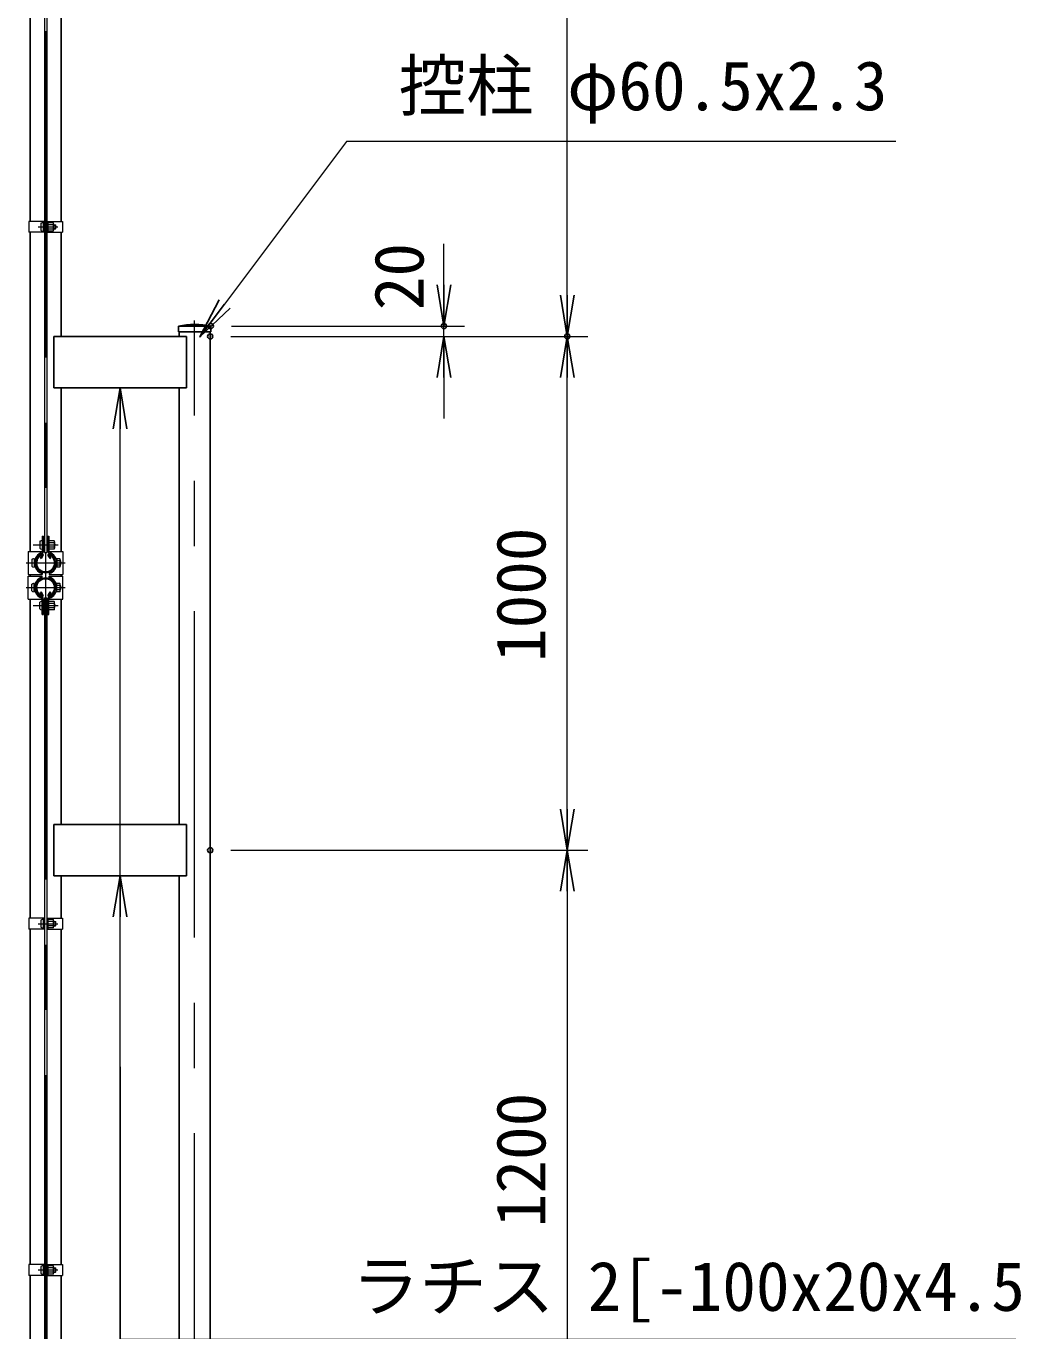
# Model space of a CAD drawing. Units: millimetres, scale not verified. Extents: x -8400 to 8400, y -5940 to 5940.
# Drawn here: x -1627 to 309, y 854 to 3394 of the extents above; entities that cross this region are included whole.
import ezdxf
from ezdxf.enums import TextEntityAlignment as Align

# ---------------------------------------------------------------- set-up
doc = ezdxf.new("R2010")
doc.units = ezdxf.units.MM
doc.header["$LTSCALE"] = 20
doc.header["$PDMODE"] = 32
doc.header["$PDSIZE"] = 10
doc.linetypes.add('USER1', pattern=[50.8, 31.75, -6.35, 6.35, -6.35])
for name, color, linetype, lineweight in [('0-1_D-STR1', 1, 'Continuous', 25), ('0-4_D-BMK', 2, 'USER1', 13), ('0-5_D-STR-DIM', 7, 'Continuous', 13), ('0-8_D-STR3', 3, 'Continuous', 13), ('0-9_D-STR-TXT', 7, 'Continuous', 13)]:
    doc.layers.add(name, color=color, linetype=linetype, lineweight=lineweight)
doc.layers.add('0-6_0', color=7, linetype='Continuous')
doc.layers.add('0-7_Defpoints', color=8, linetype='Continuous')
doc.styles.add('ＭＳ ゴシック', font='')
doc.styles.get('ＭＳ ゴシック').set_extended_font_data('MS Gothic')

# ---------------------------------------------------------------- blocks, each defined once
blk = doc.blocks.new('_Open')
at = {"layer": '0-6_0'}
blk.add_line((-20, 3.333), (0, 0), dxfattribs=at)
blk.add_lwpolyline([(-20, -3.333), (0, 0), (-20, 0)], dxfattribs=at)

msp = doc.modelspace()

# ---------------------------------------------------------------- linework, layer by layer
at = {"layer": '0-1_D-STR1'}
for p, q in [((-1619.47, 3013.5), (-1619.47, 3666.5)), ((-1558.97, 3013.5), (-1558.97, 3666.5)), ((-1619.47, 2371.55), (-1619.47, 2992.5)), ((-1558.97, 2790), (-1558.97, 2992.5)), ((-1267.77, 2810), (-1330.67, 2810)), ((-1330.67, 2810), (-1330.67, 2799)), ((-1267.77, 2799), (-1330.67, 2799)), ((-1329.47, 2799), (-1329.47, 2790)), ((-1268.97, -3410), (-1268.97, 2799)), ((-1267.77, 2799), (-1267.77, 2810)), ((-1315.22, 2790), (-1573.22, 2790)), ((-1573.22, 2790), (-1573.22, 2690)), ((-1315.22, 2790), (-1315.22, 2690)), ((-1315.22, 2690), (-1573.22, 2690)), ((-1558.97, 2371.55), (-1558.97, 2690)), ((-1329.47, 2690), (-1329.47, 1840)), ((-1595.9, 2364.38), (-1599.41, 2358.3)), ((-1594.51, 2363.58), (-1598.02, 2357.5)), ((-1583.94, 2363.58), (-1580.43, 2357.5)), ((-1582.55, 2364.38), (-1579.04, 2358.3)), ((-1599.41, 2358.3), (-1598.02, 2357.5)), ((-1579.04, 2358.3), (-1580.43, 2357.5)), ((-1619.47, 2323.45), (-1619.47, 2326.55)), ((-1619.47, 2323.45), (-1619.47, 2326.55)), ((-1558.97, 2323.45), (-1558.97, 2326.55)), ((-1558.97, 2323.45), (-1558.97, 2326.55)), ((-1599.41, 2291.7), (-1598.02, 2292.5)), ((-1595.9, 2285.62), (-1599.41, 2291.7)), ((-1594.51, 2286.42), (-1598.02, 2292.5)), ((-1583.94, 2286.42), (-1580.43, 2292.5)), ((-1582.55, 2285.62), (-1579.04, 2291.7)), ((-1579.04, 2291.7), (-1580.43, 2292.5)), ((-1619.47, 1657.5), (-1619.47, 2278.45)), ((-1558.97, 1840), (-1558.97, 2278.45)), ((-1315.22, 1840), (-1573.22, 1840)), ((-1573.22, 1840), (-1573.22, 1740)), ((-1315.22, 1840), (-1315.22, 1740)), ((-1315.22, 1740), (-1573.22, 1740)), ((-1558.97, 1657.5), (-1558.97, 1740)), ((-1329.47, 1740), (-1329.47, 640)), ((-1619.47, 983.5), (-1619.47, 1636.5)), ((-1558.97, 983.5), (-1558.97, 1636.5)), ((-1619.47, 341.55), (-1619.47, 962.5)), ((-1558.97, 640), (-1558.97, 962.5))]:
    msp.add_line(p, q, dxfattribs=at)
for centre, radius, start, end in [((-1299.22, 2648.77), 164.27, 78.96219, 101.03781), ((-1589.22, 2349.05), 19.05, 114.32478, 65.67522), ((-1589.22, 2349.05), 17.45, 114.32478, 65.67522), ((-1596.24, 2364.58), 2, 330, 114.32478), ((-1596.24, 2364.58), 0.401, 330, 114.32478), ((-1582.2, 2364.58), 2, 65.67522, 210), ((-1582.2, 2364.58), 0.401, 65.67522, 210), ((-1589.22, 2300.95), 19.05, 294.32478, 245.67522), ((-1589.22, 2300.95), 17.45, 294.32478, 245.67522), ((-1596.24, 2285.42), 2, 245.67522, 30), ((-1596.24, 2285.42), 0.401, 245.67522, 30), ((-1582.2, 2285.42), 2, 150, 294.32478), ((-1582.2, 2285.42), 0.401, 150, 294.32478)]:
    msp.add_arc(centre, radius, start, end, dxfattribs=at)
at = {"layer": '0-4_D-BMK'}
for p, q in [((-1589.22, 4400), (-1589.22, -3460)), ((-1603.77, 3003), (-1565.17, 3003)), ((-1299.22, -3460), (-1299.22, 2821)), ((-1613.66, 2384.05), (-1564.78, 2384.05)), ((-1627.19, 2349.05), (-1551.25, 2349.05)), ((-1627.19, 2300.95), (-1551.25, 2300.95)), ((-1613.66, 2265.95), (-1564.78, 2265.95)), ((-1603.77, 1647), (-1565.17, 1647)), ((-1603.77, 973), (-1565.17, 973))]:
    msp.add_line(p, q, dxfattribs=at)
at = {"layer": '0-5_D-STR-DIM'}
for p, q in [((-574.22, 2870), (-574.22, 4270)), ((-814.22, 2890), (-814.22, 2970)), ((-1227.77, 2810), (-774.22, 2810)), ((-814.22, 2790), (-814.22, 2810)), ((-1228.97, 2790), (-534.22, 2790)), ((-1228.97, 2790), (-774.22, 2790)), ((-1228.97, 2790), (-534.22, 2790)), ((-814.22, 2710), (-814.22, 2630)), ((-574.22, 1870), (-574.22, 2710)), ((-1228.97, 1790), (-534.22, 1790)), ((-1228.97, 1790), (-534.22, 1790)), ((-574.22, 1710), (-574.22, 670))]:
    msp.add_line(p, q, dxfattribs=at)
at = {"layer": '0-7_Defpoints'}
for p in [(-1268.97, 2790), (-1267.77, 2810), (-814.22, 2810), (-574.22, 2790), (-1268.97, 1790)]:
    msp.add_point(p, dxfattribs=at)
at = {"layer": '0-8_D-STR3'}
for p, q in [((-1591.47, 4310.95), (-1591.47, 2369.05)), ((-1586.97, 4310.95), (-1586.97, 2369.05)), ((-1621.77, 3013.5), (-1621.77, 2992.5)), ((-1591.47, 3013.5), (-1621.77, 3013.5)), ((-1598.57, 3009.5), (-1598.57, 2996.5)), ((-1593.77, 3013.5), (-1593.77, 2992.5)), ((-1593.77, 3011), (-1593.77, 2995)), ((-1586.97, 3013.5), (-1556.67, 3013.5)), ((-1584.67, 3013.5), (-1584.67, 2992.5)), ((-1574.67, 3011.1), (-1584.67, 3011.1)), ((-1584.67, 3011.1), (-1584.67, 2994.9)), ((-1574.67, 3007.05), (-1584.67, 3007.05)), ((-1574.67, 2998.95), (-1584.67, 2998.95)), ((-1573.67, 3009.23), (-1573.67, 2996.89)), ((-1573.67, 3007), (-1569.77, 3007)), ((-1573.67, 3006.32), (-1569.45, 3006.32)), ((-1573.67, 2999.68), (-1569.45, 2999.68)), ((-1573.67, 2999), (-1569.77, 2999)), ((-1569.77, 3007), (-1569.77, 2999)), ((-1556.67, 3013.5), (-1556.67, 2992.5)), ((-1591.47, 2992.5), (-1621.77, 2992.5)), ((-1586.97, 2992.5), (-1556.67, 2992.5)), ((-1574.67, 2994.9), (-1584.67, 2994.9)), ((-1600.52, 2390.55), (-1600.52, 2377.55)), ((-1595.72, 2401.05), (-1595.72, 2371.48)), ((-1595.72, 2401.05), (-1593.42, 2401.05)), ((-1593.42, 2401.05), (-1593.42, 2371.48)), ((-1591.72, 2389.37), (-1593.42, 2389.37)), ((-1591.72, 2389.37), (-1591.72, 2378.73)), ((-1591.72, 2388.05), (-1591.47, 2388.05)), ((-1586.97, 2388.05), (-1585.02, 2388.05)), ((-1585.02, 2401.05), (-1585.02, 2371.48)), ((-1585.02, 2401.05), (-1582.72, 2401.05)), ((-1582.72, 2401.05), (-1582.72, 2371.48)), ((-1572.72, 2392.15), (-1582.72, 2392.15)), ((-1572.72, 2388.1), (-1582.72, 2388.1)), ((-1582.72, 2388.05), (-1582.52, 2388.05)), ((-1571.72, 2390.28), (-1571.72, 2377.94)), ((-1571.72, 2388.05), (-1571.72, 2380.05)), ((-1571.72, 2387.37), (-1571.4, 2387.37)), ((-1622.87, 2371.55), (-1595.72, 2371.55)), ((-1622.87, 2371.55), (-1622.87, 2326.55)), ((-1591.72, 2378.73), (-1593.42, 2378.73)), ((-1591.72, 2380.05), (-1591.47, 2380.05)), ((-1591.47, 2369.05), (-1586.97, 2369.05)), ((-1586.97, 2380.05), (-1585.02, 2380.05)), ((-1582.72, 2380.05), (-1582.52, 2380.05)), ((-1572.72, 2380), (-1582.72, 2380)), ((-1572.72, 2375.95), (-1582.72, 2375.95)), ((-1582.72, 2371.55), (-1555.57, 2371.55)), ((-1571.72, 2380.73), (-1571.4, 2380.73)), ((-1555.57, 2371.55), (-1555.57, 2326.55)), ((-1616.02, 2355.55), (-1616.02, 2342.55)), ((-1611.22, 2357.05), (-1611.22, 2341.05)), ((-1610.86, 2353.05), (-1611.22, 2353.05)), ((-1610.86, 2345.05), (-1611.22, 2345.05)), ((-1567.22, 2353.05), (-1567.59, 2353.05)), ((-1567.22, 2345.05), (-1567.59, 2345.05)), ((-1561.72, 2357.15), (-1567.22, 2357.15)), ((-1567.22, 2357.15), (-1567.22, 2340.95)), ((-1561.72, 2353.1), (-1567.22, 2353.1)), ((-1561.72, 2345), (-1567.22, 2345)), ((-1561.72, 2340.95), (-1567.22, 2340.95)), ((-1560.72, 2355.28), (-1560.72, 2342.94)), ((-1560.72, 2353.05), (-1560.22, 2353.05)), ((-1560.72, 2353.05), (-1560.22, 2353.05)), ((-1560.72, 2352.37), (-1559.9, 2352.37)), ((-1560.72, 2345.73), (-1559.9, 2345.73)), ((-1560.72, 2345.05), (-1560.22, 2345.05)), ((-1560.72, 2345.05), (-1560.22, 2345.05)), ((-1560.22, 2353.05), (-1560.22, 2345.05)), ((-1622.87, 2326.55), (-1595.92, 2326.55)), ((-1622.87, 2323.45), (-1595.92, 2323.45)), ((-1622.87, 2278.45), (-1622.87, 2323.45)), ((-1595.92, 2330.52), (-1596.7, 2328.36)), ((-1595.92, 2319.48), (-1596.7, 2321.64)), ((-1595.92, 2330.52), (-1595.92, 2326.55)), ((-1595.92, 2319.48), (-1595.92, 2323.45)), ((-1582.52, 2330.52), (-1582.52, 2326.55)), ((-1582.52, 2330.52), (-1581.74, 2328.36)), ((-1582.52, 2326.55), (-1555.57, 2326.55)), ((-1582.52, 2319.48), (-1582.52, 2323.45)), ((-1582.52, 2323.45), (-1555.57, 2323.45)), ((-1582.52, 2319.48), (-1581.74, 2321.64)), ((-1555.57, 2278.45), (-1555.57, 2323.45)), ((-1616.02, 2294.45), (-1616.02, 2307.45)), ((-1611.22, 2292.95), (-1611.22, 2308.95)), ((-1610.86, 2304.95), (-1611.22, 2304.95)), ((-1610.86, 2296.95), (-1611.22, 2296.95)), ((-1567.22, 2304.95), (-1567.59, 2304.95)), ((-1567.22, 2296.95), (-1567.59, 2296.95)), ((-1561.72, 2309.05), (-1567.22, 2309.05)), ((-1567.22, 2292.85), (-1567.22, 2309.05)), ((-1561.72, 2305), (-1567.22, 2305)), ((-1561.72, 2296.9), (-1567.22, 2296.9)), ((-1561.72, 2292.85), (-1567.22, 2292.85)), ((-1560.72, 2294.72), (-1560.72, 2307.06)), ((-1560.72, 2304.95), (-1560.22, 2304.95)), ((-1560.72, 2304.95), (-1560.22, 2304.95)), ((-1560.72, 2304.27), (-1559.9, 2304.27)), ((-1560.72, 2297.63), (-1559.9, 2297.63)), ((-1560.72, 2296.95), (-1560.22, 2296.95)), ((-1560.72, 2296.95), (-1560.22, 2296.95)), ((-1560.22, 2296.95), (-1560.22, 2304.95)), ((-1622.87, 2278.45), (-1595.72, 2278.45)), ((-1600.52, 2259.45), (-1600.52, 2272.45)), ((-1595.72, 2248.95), (-1595.72, 2278.52)), ((-1593.42, 2248.95), (-1593.42, 2278.52)), ((-1591.72, 2271.27), (-1593.42, 2271.27)), ((-1591.72, 2260.63), (-1593.42, 2260.63)), ((-1591.72, 2260.63), (-1591.72, 2271.27)), ((-1591.72, 2269.95), (-1591.47, 2269.95)), ((-1591.72, 2261.95), (-1591.47, 2261.95)), ((-1591.47, 2280.95), (-1586.97, 2280.95)), ((-1591.47, 2280.95), (-1591.47, 339.05)), ((-1586.97, 2280.95), (-1586.97, 339.05)), ((-1586.97, 2269.95), (-1585.02, 2269.95)), ((-1586.97, 2261.95), (-1585.02, 2261.95)), ((-1585.02, 2248.95), (-1585.02, 2278.52)), ((-1582.72, 2248.95), (-1582.72, 2278.52)), ((-1582.72, 2278.45), (-1555.57, 2278.45)), ((-1572.72, 2274.05), (-1582.72, 2274.05)), ((-1572.72, 2270), (-1582.72, 2270)), ((-1582.72, 2269.95), (-1582.52, 2269.95)), ((-1582.72, 2261.95), (-1582.52, 2261.95)), ((-1572.72, 2261.9), (-1582.72, 2261.9)), ((-1571.72, 2259.72), (-1571.72, 2272.06)), ((-1571.72, 2261.95), (-1571.72, 2269.95)), ((-1571.72, 2269.27), (-1571.4, 2269.27)), ((-1571.72, 2262.63), (-1571.4, 2262.63)), ((-1595.72, 2248.95), (-1593.42, 2248.95)), ((-1585.02, 2248.95), (-1582.72, 2248.95)), ((-1572.72, 2257.85), (-1582.72, 2257.85)), ((-1621.77, 1657.5), (-1621.77, 1636.5)), ((-1591.47, 1657.5), (-1621.77, 1657.5)), ((-1598.57, 1653.5), (-1598.57, 1640.5)), ((-1593.77, 1657.5), (-1593.77, 1636.5)), ((-1593.77, 1655), (-1593.77, 1639)), ((-1586.97, 1657.5), (-1556.67, 1657.5)), ((-1584.67, 1657.5), (-1584.67, 1636.5)), ((-1574.67, 1655.1), (-1584.67, 1655.1)), ((-1584.67, 1655.1), (-1584.67, 1638.9)), ((-1574.67, 1651.05), (-1584.67, 1651.05)), ((-1573.67, 1653.23), (-1573.67, 1640.89)), ((-1573.67, 1651), (-1569.77, 1651)), ((-1569.77, 1651), (-1569.77, 1643)), ((-1556.67, 1657.5), (-1556.67, 1636.5)), ((-1591.47, 1636.5), (-1621.77, 1636.5)), ((-1586.97, 1636.5), (-1556.67, 1636.5)), ((-1574.67, 1642.95), (-1584.67, 1642.95)), ((-1574.67, 1638.9), (-1584.67, 1638.9)), ((-1573.67, 1650.32), (-1569.45, 1650.32)), ((-1573.67, 1643.68), (-1569.45, 1643.68)), ((-1573.67, 1643), (-1569.77, 1643)), ((-1621.77, 983.5), (-1621.77, 962.5)), ((-1591.47, 983.5), (-1621.77, 983.5)), ((-1598.57, 979.5), (-1598.57, 966.5)), ((-1593.77, 983.5), (-1593.77, 962.5)), ((-1593.77, 981), (-1593.77, 965)), ((-1586.97, 983.5), (-1556.67, 983.5)), ((-1584.67, 983.5), (-1584.67, 962.5)), ((-1574.67, 981.1), (-1584.67, 981.1)), ((-1584.67, 981.1), (-1584.67, 964.9)), ((-1574.67, 977.05), (-1584.67, 977.05)), ((-1574.67, 968.95), (-1584.67, 968.95)), ((-1573.67, 979.23), (-1573.67, 966.89)), ((-1573.67, 977), (-1569.77, 977)), ((-1573.67, 976.32), (-1569.45, 976.32)), ((-1573.67, 969.68), (-1569.45, 969.68)), ((-1573.67, 969), (-1569.77, 969)), ((-1569.77, 977), (-1569.77, 969)), ((-1556.67, 983.5), (-1556.67, 962.5)), ((-1591.47, 962.5), (-1621.77, 962.5)), ((-1586.97, 962.5), (-1556.67, 962.5)), ((-1574.67, 964.9), (-1584.67, 964.9))]:
    msp.add_line(p, q, dxfattribs=at)
for centre, radius, start, end in [((-1576.21, 3009.07), 2.54, 307.21089, 52.78911), ((-1582.37, 3003), 8.7, 332.26063, 27.73937), ((-1576.22, 2996.92), 2.55, 307.42505, 52.57495), ((-1577.27, 3003), 8.5, 331.92751, 28.07249), ((-1574.26, 2390.12), 2.54, 307.21089, 52.78911), ((-1580.42, 2384.05), 8.7, 332.26063, 27.73937), ((-1579.22, 2384.05), 8.5, 331.92751, 28.07249), ((-1589.22, 2349.05), 22, 110.1633, 250.11694), ((-1589.22, 2349.05), 19.7, 109.83718, 250.11694), ((-1597.72, 2371.48), 2, 297.27961, 0), ((-1597.72, 2371.48), 4.3, 294.96438, 0), ((-1580.72, 2371.48), 4.3, 180, 245.03562), ((-1580.72, 2371.48), 2, 180, 242.72039), ((-1589.22, 2349.05), 19.7, 289.88306, 70.16282), ((-1589.22, 2349.05), 22, 289.88306, 69.8367), ((-1574.27, 2377.97), 2.55, 307.42505, 52.57495), ((-1563.26, 2355.12), 2.54, 307.21089, 52.78911), ((-1569.42, 2349.05), 8.7, 332.26063, 27.73937), ((-1563.27, 2342.97), 2.55, 307.42505, 52.57495), ((-1567.72, 2349.05), 8.5, 331.92751, 28.07249), ((-1589.22, 2300.95), 22, 109.88306, 249.8367), ((-1589.22, 2300.95), 19.7, 109.88306, 250.16282), ((-1589.22, 2300.95), 19.7, 289.83718, 70.11694), ((-1589.22, 2300.95), 22, 290.1633, 70.11694), ((-1563.27, 2307.02), 2.55, 307.42505, 52.57495), ((-1569.42, 2300.95), 8.7, 332.26063, 27.73937), ((-1563.26, 2294.87), 2.54, 307.21089, 52.78911), ((-1567.72, 2300.95), 8.5, 331.92751, 28.07249), ((-1597.72, 2278.52), 2, 0, 62.72039), ((-1597.72, 2278.52), 4.3, 0, 65.03562), ((-1580.72, 2278.52), 4.3, 114.96438, 180), ((-1580.72, 2278.52), 2, 117.27961, 180), ((-1574.27, 2272.03), 2.55, 307.42505, 52.57495), ((-1580.42, 2265.95), 8.7, 332.26063, 27.73937), ((-1574.26, 2259.88), 2.54, 307.21089, 52.78911), ((-1579.22, 2265.95), 8.5, 331.92751, 28.07249), ((-1576.21, 1653.07), 2.54, 307.21089, 52.78911), ((-1582.37, 1647), 8.7, 332.26063, 27.73937), ((-1577.27, 1647), 8.5, 331.92751, 28.07249), ((-1576.22, 1640.92), 2.55, 307.42505, 52.57495), ((-1576.21, 979.07), 2.54, 307.21089, 52.78911), ((-1582.37, 973), 8.7, 332.26063, 27.73937), ((-1576.22, 966.92), 2.55, 307.42505, 52.57495), ((-1577.27, 973), 8.5, 331.92751, 28.07249)]:
    msp.add_arc(centre, radius, start, end, dxfattribs=at)
for centre, start_param, end_param in [((-1593.77, 3009.5), 1.5707963, 3.1415927), ((-1593.77, 2996.5), 3.1415927, 4.712389), ((-1595.72, 2390.55), 1.5707963, 3.1415927), ((-1595.72, 2377.55), 3.1415927, 4.712389), ((-1611.22, 2355.55), 1.5707963, 3.1415927), ((-1611.22, 2342.55), 3.1415927, 4.712389), ((-1611.22, 2307.45), 1.5707963, 3.1415927), ((-1611.22, 2294.45), 3.1415927, 4.712389), ((-1595.72, 2272.45), 1.5707963, 3.1415927), ((-1595.72, 2259.45), 3.1415927, 4.712389), ((-1593.77, 1653.5), 1.5707963, 3.1415927), ((-1593.77, 1640.5), 3.1415927, 4.712389), ((-1593.77, 979.5), 1.5707963, 3.1415927), ((-1593.77, 966.5), 3.1415927, 4.712389)]:
    msp.add_ellipse(centre, major_axis=(4.8, 0), ratio=0.3125, start_param=start_param, end_param=end_param, dxfattribs=at)
at = {"layer": '0-9_D-STR-TXT'}
for p, q in [((-1444.22, 837.85), (-1444.22, 1738)), ((-1444.22, 1368.53), (-1444.22, -2258))]:
    msp.add_line(p, q, dxfattribs=at)
for points in [[(65.48, 3169.12), (-1003.88, 3169.12), (-1287.86, 2790.38)], [(298.54, 837.85), (-1444.22, 837.85), (-1444.22, 2688)]]:
    msp.add_lwpolyline(points, dxfattribs=at)

# ---------------------------------------------------------------- block references
at = {"layer": '0-5_D-STR-DIM', "xscale": 4, "yscale": 4}
for p, rotation in [((-814.22, 2810), 270), ((-574.22, 2790), 270), ((-814.22, 2790), 90), ((-574.22, 2790), 90), ((-574.22, 1790), 270), ((-574.22, 1790), 90)]:
    msp.add_blockref('_Open', p, dxfattribs=dict(at, rotation=rotation))
at = {"layer": '0-9_D-STR-TXT', "xscale": 4, "yscale": 4}
for p, rotation in [((-1289.06, 2788.78), 233.13667), ((-1444.22, 2690), 90), ((-1444.22, 1740), 90)]:
    msp.add_blockref('_Open', p, dxfattribs=dict(at, rotation=rotation))

# ---------------------------------------------------------------- texts
at = {"layer": '0-5_D-STR-DIM', "style": 'ＭＳ ゴシック'}
for s, p in [('20', (-824.82, 2840.94)), ('1000', (-587.72, 2156.2)), ('1200', (-587.72, 1056.2))]:
    msp.add_text(s, height=96.19, rotation=90, dxfattribs=at).set_placement(p, align=Align.BOTTOM_LEFT)
at = {"layer": '0-9_D-STR-TXT', "style": 'ＭＳ ゴシック'}
for s, p in [('控柱 φ60.5x2.3', (-902.03, 3201.15)), ('ラチス 2[-100x20x4.5', (-993.34, 864.55))]:
    msp.add_text(s, height=96.19, dxfattribs=at).set_placement(p, align=Align.BOTTOM_LEFT)

doc.saveas('drawing.dxf')
